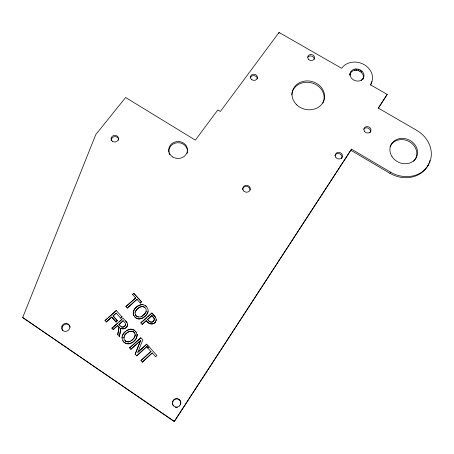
<?xml version="1.0" encoding="UTF-8"?>
<svg xmlns="http://www.w3.org/2000/svg" width="454" height="454" viewBox="0 0 454 454"><rect width="100%" height="100%" fill="white"/><g stroke="black" fill="none" stroke-linecap="round" stroke-linejoin="round"><path stroke-width="0.68" d="M125.627 324.82L123.584 327.039L125.173 325.824L125.633 324.275L125.247 323.18L123.159 320.7L118.959 324.582L123.159 320.7M134.026 315.729C138.748 324.542 151.613 313.368 147.283 307.863C144.792 302.852 137.925 304.316 135.161 308.272C133.641 309.997 132.716 312.443 133.516 314.701C134.424 316.716 133.851 315.235 133.516 314.701M122.847 340.676C125.957 346.442 134.917 343.014 136.688 337.328C137.738 330.506 137.125 337.912 136.092 338.763C134.344 341.374 131.626 343.678 128.38 343.933C121.774 343.916 119.839 335.16 125.236 331.664C127.336 329.752 130.446 328.344 133.232 329.581C134.617 329.865 137.488 334.042 135.44 331.324M134.061 310.099L133.221 313.339M146.188 311.234C146.841 312.993 135.644 321.233 144.616 314.094C146.699 311.989 146.591 308.992 145.184 307.886C142.136 304.305 137.006 308.13 135.462 311.387C133.714 312.607 137.715 318.606 135.269 314.27M123.897 338.026L123.976 337.078L124.078 339.036L125.718 341.306L124.998 340.653M135.116 335.784L135.196 334.859L134.316 337.838L131.45 340.727L133.504 338.724L135.156 335.909M349.784 75.421L351.038 71.533A7.026 6.01 17.4 0 1 355.215 69.002L358.796 69.252L361.917 71.034A7.026 6.01 17.4 0 1 363.126 78.457L362.752 79.359M120.838 328.242L119.413 336.567L120.889 328.367C123.34 329.774 128.056 327.663 127.517 324.145C128.164 327.527 123.738 330.12 120.889 328.367M278.864 33.426L279.051 32.438L341.646 68.304A16.764 14.358 17.4 0 1 360.136 62.902A16.764 14.358 17.4 0 1 372.575 77.685L372.087 81.419L370.498 84.83L387.2 94.398L378.432 108.183M119.124 327.181L117.739 334.706L119.124 327.181L117.66 325.552L113.154 329.525L117.66 325.552M155.977 320.967C156.562 316.608 156.289 323.248 153.98 323.407C151.188 325.24 147.93 323.135 146.273 320.757L142.13 324.451L140.802 322.902L151.886 313.027L155.092 316.591L156.216 319.207M134.9 316.977C138.958 321.704 147.255 316.54 148.066 311.478M154.173 320.32L152.3 322.079L153.844 320.876L154.309 318.992L153.917 317.919L151.92 315.558L147.533 319.633L151.92 315.558M144.423 307.091C141.046 305.111 136.064 309.214 135.167 312.335M124.027 337.197C124.549 331.551 134.617 328.253 135.235 334.984M350.357 72.952L349.813 74.49L351.038 71.533M349.79 74.638L350.312 73.264M350.516 72.912A7.003 5.993 17.4 0 1 354.682 70.387L355.215 69.002M354.682 70.387L356.464 70.308L357.003 68.923M356.464 70.308L358.251 70.637L358.796 69.252M135.19 354.092L140.587 340.494L130.848 349.251L140.621 340.614L135.19 354.092L136.699 355.84L147.942 345.522L136.699 355.84M362.837 79.365A7.003 5.993 17.4 0 0 361.361 72.413L359.92 71.352L360.47 69.973M387.2 94.398L378.278 108.086L416.596 130.281A28.227 24.618 25.3 0 1 428.071 165.528A28.227 24.618 25.3 0 1 390.571 172.174L351.51 149.162L174.234 421.562L22.7 317.516L95.766 134.628L125.622 97.497L195.345 140.138L217.841 109.93L220.389 111.457L279.051 32.438M137.834 352.344L142.8 339.921L140.91 337.759L129.628 347.889L140.91 337.759M361.361 72.413L361.917 71.034M361.378 80.727L361.753 79.819M125.236 331.664L122.393 335.517M134.69 333.14C132.222 328.798 125.713 332.708 124.282 336.102M350.965 150.342L389.89 173.28L390.571 172.174M174.234 421.562L351.51 149.162M427.418 166.402L428.224 165.279M143.067 304.657C139.809 304.248 135.95 307.097 134.231 309.532M363.126 78.457C359.551 83.536 350.301 80.698 350.13 74.507M142.13 324.451L146.239 320.62C148.078 324.133 153.327 325.087 155.512 321.994M152.243 352.945L142.329 362.116L152.243 352.945L155.603 356.742L156.931 355.527L148.935 346.618L147.641 347.934L148.935 346.618M140.973 360.538L150.927 351.492L140.973 360.538L142.329 362.116M137.795 352.23L146.716 344.166L147.976 345.636M138.357 351.873L146.716 344.166M146.642 317.862L140.802 322.902M147.692 316.92L151.886 313.027M117.325 320.637L116.042 321.948L117.325 320.637L113.04 315.888L116.213 313.107L120.736 318.186L122.013 316.886L120.736 318.186M141.495 301.717L140.224 303.011L141.495 301.717L133.771 293.318L132.506 294.606L133.771 293.318M117.569 323.254L111.928 328.225L123.159 318.152L126.984 322.663L125.65 320.899M119.107 321.897L121.672 319.639M125.894 306.535L135.684 297.96L125.894 306.535L127.216 308.079L136.96 299.351L127.216 308.079M107.604 318.299L105.039 320.541L116.269 310.536L122.064 317.023M108.631 317.403L116.269 310.536M111.707 317.057L106.315 321.965L111.707 317.057L115.991 321.812M117.376 320.774L113.097 316.024L116.213 313.107M125.667 341.187L128.295 341.885L131.405 340.608M134.367 330.251L130.786 329.224L126.649 330.557M126.462 341.629L128.34 342.004L130.338 341.26M138.51 317.011C133.187 315.365 140.831 318.158 141.466 316.432M123.539 326.908C121.655 327.181 120.214 326.687 123.006 327.215M147.499 319.502C148.662 320.847 150.263 322.771 152.272 321.948M148.384 320.467L149.831 321.858L151.721 322.102M358.251 70.637L359.92 71.352M22.7 317.516L174.177 421.255M136.149 315.712L136.898 316.483M120.038 325.7L121.195 326.829M133.811 293.471L141.529 301.865M151.914 313.164L155.643 317.437M132.466 294.459L135.723 298.108M136.96 299.351L140.224 303.011M151.948 315.695L153.94 318.055L154.309 319.605M147.607 347.821L150.955 351.6M118.908 324.445L120.089 325.83M111.763 317.193L116.042 321.948M117.711 325.683L119.175 327.311M104.976 320.411L106.315 321.965M111.871 328.094L113.211 329.655M117.688 334.581L119.413 336.567M129.628 347.889L130.888 349.364M126.938 322.527L127.563 324.275M136.245 332.334L137.091 334.904M122.001 338.111L122.052 336.817M145.388 305.69L146.409 306.615M111.383 140.513A3.7 3.309 -7.9 0 1 114.924 136.592A3.7 3.309 -7.9 0 1 118.698 140.138M250.398 77.645A3.513 3.065 8.5 0 1 254.331 75.665A3.513 3.065 8.5 0 1 257.242 78.911M334.876 155.728A3.66 3.269 20.4 0 1 339.745 153.855A3.66 3.269 20.4 0 1 341.504 158.679M307.818 57.232A3.467 2.974 13.1 0 1 311.705 56.114A3.467 2.974 13.1 0 1 314.219 59.173M242.635 189.573A3.728 3.45 10.4 0 1 246.505 186.373A3.728 3.45 10.4 0 1 250.063 190.056M187.377 152.3A9.335 8.473 -0.5 0 1 187.133 153.395M169.7 154.837A9.335 8.473 -0.5 0 1 169.075 153.27M168.854 152.186A9.335 8.473 -0.5 0 1 177.599 142.709A9.335 8.473 -0.5 0 1 187.462 151.199M291.729 94.841A16.344 14.284 14.2 0 1 311.643 82.889A16.344 14.284 14.2 0 1 322.879 103.115M173.507 406.024A4.279 4.143 -71.4 0 1 175.891 399.009A4.279 4.143 -71.4 0 1 180.59 404.508M177.44 407.363A4.279 4.143 -71.4 0 1 175.289 407.238M69.922 326.256A4.182 3.904 -37.2 0 1 70.2 327.243M62.93 330.705A4.182 3.904 -37.2 0 1 62.113 328.844L62.385 326.772A4.182 3.904 -37.2 0 1 69.383 325.387M371.786 81.555A16.713 14.324 17.4 0 1 370.555 85.091M428.871 163.519A28.131 24.556 25.3 0 1 389.89 173.28M429.876 160.449A28.131 24.556 25.3 0 1 429.331 162.305M363.75 129.197A3.615 3.167 21.2 0 1 368.591 128.351A3.615 3.167 21.2 0 1 369.97 132.829M390.02 146.778A14.102 12.309 25.3 0 1 409.849 141.954A14.102 12.309 25.3 0 1 413.605 161.312M61.909 326.125L61.636 328.202A4.194 3.916 -37.1 0 0 66.25 331.346L68.208 330.41A4.194 3.916 -37.1 0 0 68.179 324.054A4.194 3.916 -37.1 0 0 61.909 326.125M296.74 104.846A16.395 14.324 14.2 0 0 324.014 100.067A16.395 14.324 14.2 0 0 304.18 81.175A16.395 14.324 14.2 0 0 296.74 104.846M243.804 191.026A3.74 3.456 10.4 0 0 250.109 189.868A3.74 3.456 10.4 0 0 245.727 185.346A3.74 3.456 10.4 0 0 243.804 191.026M308.697 59.474A3.479 2.979 13.1 0 0 314.491 58.526A3.479 2.979 13.1 0 0 310.303 54.571A3.479 2.979 13.1 0 0 308.697 59.474M335.733 157.118A3.677 3.28 20.3 0 0 342.021 157.527A3.677 3.28 20.3 0 0 338.86 152.34A3.677 3.28 20.3 0 0 335.733 157.118M251.374 79.308A3.524 3.076 8.5 0 0 257.31 78.326A3.524 3.076 8.5 0 0 253.167 74.269A3.524 3.076 8.5 0 0 251.374 79.308M112.603 141.427A3.711 3.314 -7.8 0 0 118.46 138.913A3.711 3.314 -7.8 0 0 113.262 135.684A3.711 3.314 -7.8 0 0 112.603 141.427M172.849 157.039A9.369 8.501 -0.5 0 0 187.434 150.563A9.369 8.501 -0.5 0 0 173.984 142.352A9.369 8.501 -0.5 0 0 172.849 157.039M179.341 406.001A4.296 4.16 -71.3 0 0 177.996 398.743A4.296 4.16 -71.3 0 0 172.514 403.691A4.296 4.16 -71.3 0 0 179.341 406.001M392.029 156.658A14.148 12.337 25.3 0 0 415.978 158.123A14.148 12.337 25.3 0 0 403.203 138.402A14.148 12.337 25.3 0 0 392.029 156.658M364.386 131.195A3.626 3.172 21.1 0 0 370.572 131.603A3.626 3.172 21.1 0 0 367.388 126.564A3.626 3.172 21.1 0 0 364.386 131.195"/></g></svg>
